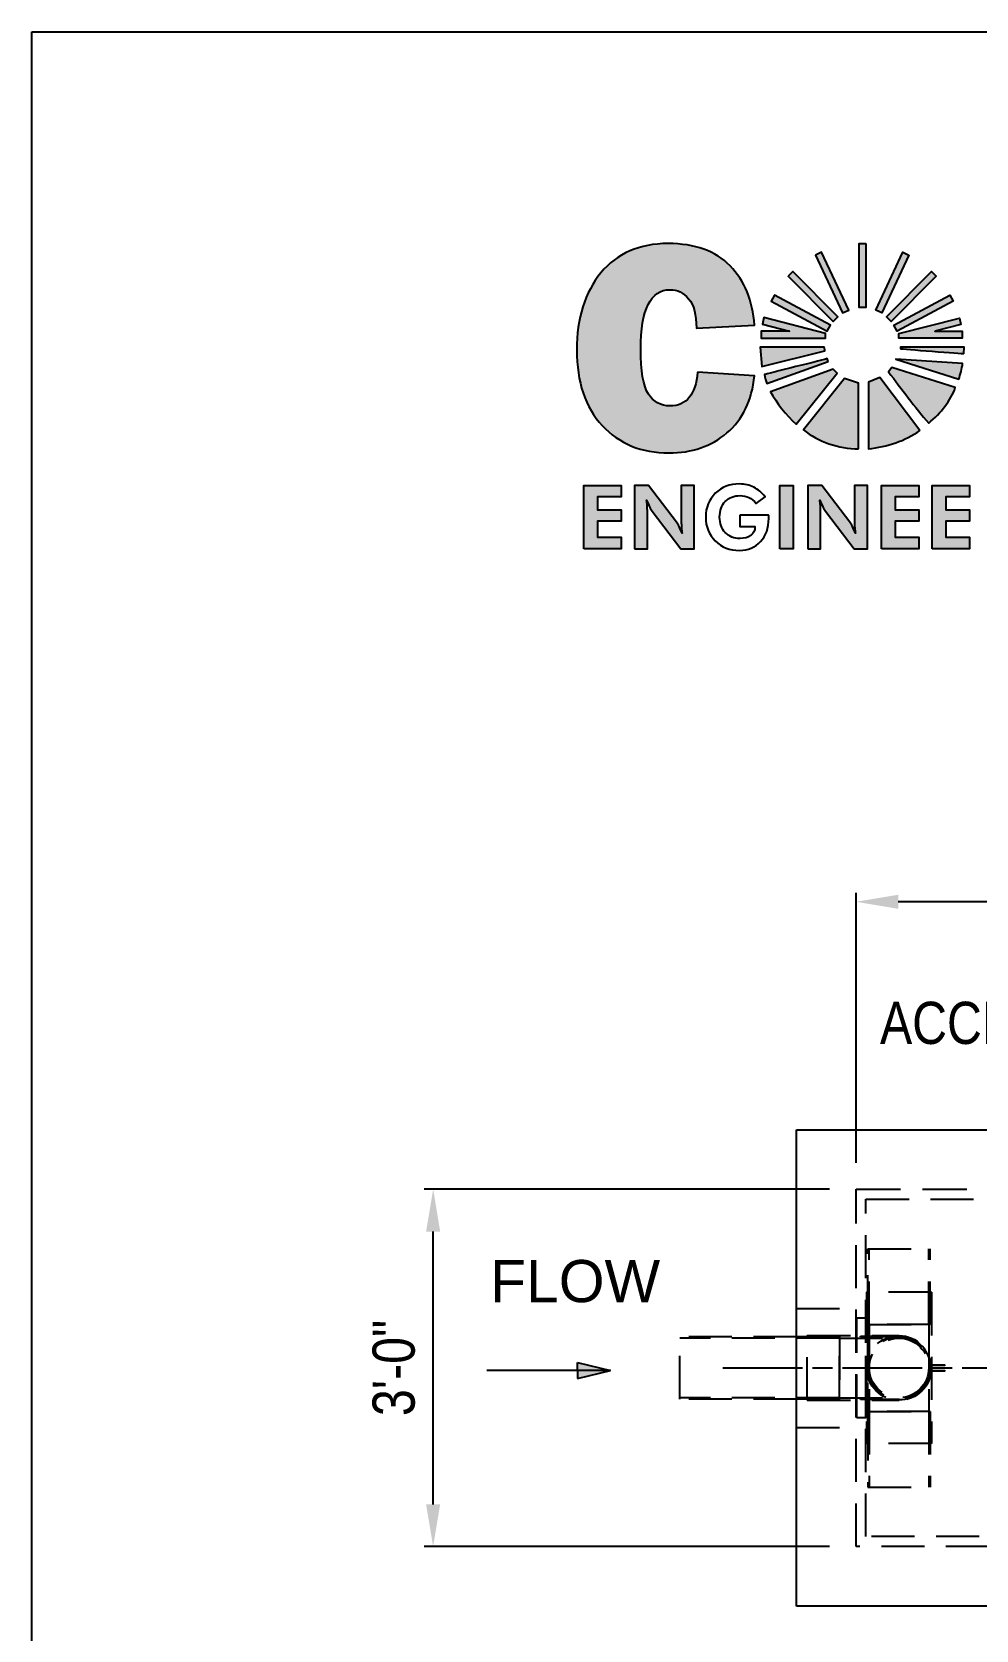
# Model space of a CAD drawing. Extents: x 0 to 216, y -5 to 280.
# Drawn here: x 0 to 53.3, y 189.8 to 280 of the extents above; entities that cross this region are included whole.
import ezdxf

# ---------------------------------------------------------------- set-up
doc = ezdxf.new("R2010")
doc.units = 0
doc.header["$LTSCALE"] = 10
doc.header["$MEASUREMENT"] = 0
doc.header["$PDMODE"] = 35
doc.linetypes.add('CHAIN', pattern=[0.7087, 0.4724, -0.0591, 0.1181, -0.0591])
doc.linetypes.add('HIDDEN2', pattern=[0.1875, 0.125, -0.0625])
doc.layers.get('Defpoints').update_dxf_attribs({"linetype": 'CONTINUOUS'})
for name, color, linetype in [('2628-LOGO$0$CADdetails-9-EXTRAFINE', 9, 'CONTINUOUS'), ('2628-LOGO$0$CADdetails-FRAME', 7, 'CONTINUOUS'), ('CADdetails-1-FINE', 1, 'CONTINUOUS'), ('CADdetails-7-VERYFINE', 7, 'CONTINUOUS'), ('CADdetails-9-EXTRAFINE', 9, 'CONTINUOUS')]:
    doc.layers.add(name, color=color, linetype=linetype)
doc.styles.add('CADdetails-DIMENSIONS', font='ARIALN.TTF', dxfattribs={"height": 2.38})
doc.styles.add('CADdetails-NOTES', font='ARIALN.TTF', dxfattribs={"height": 2.38})
doc.dimstyles.new('CADdetails-DIM', dxfattribs={"dimtxt": 2.38, "dimasz": 2.38, "dimexe": 0.5, "dimexo": 1.5, "dimgap": 1, "dimtad": 1, "dimzin": 0, "dimdsep": 46, "dimtxsty": 'CADdetails-DIMENSIONS', "dimcen": 1, "dimclrd": 256, "dimclre": 256, "dimclrt": 256, "dimadec": 0, "dimazin": 0, "dimtfac": 1, "dimtofl": 0, "dimtmove": 0, "dimatfit": 3, "dimfxl": 1, "dimtolj": 1, "dimtzin": 0, "dimarcsym": 0})

# ---------------------------------------------------------------- blocks, each defined once
blk = doc.blocks.new('2628-LOGO')
at = {"layer": '2628-LOGO$0$CADdetails-9-EXTRAFINE', "true_color": 0x024385}
h = blk.add_hatch(color=156, dxfattribs=at)
h.dxf.hatch_style = 2
h.set_gradient(color1=(2, 67, 133), color2=(2, 67, 133), name='INVCYLINDER')
edge = h.paths.add_edge_path()
edge.add_spline(control_points=[(36.033, 265.491), (36.429, 265.491), (36.776, 265.32), (37.07, 264.98)], knot_values=[11, 11, 11, 11, 12, 12, 12, 12], degree=3, periodic=0)
edge.add_spline(control_points=[(37.07, 264.98), (37.364, 264.637), (37.511, 264.083), (37.511, 263.316)], knot_values=[10, 10, 10, 10, 11, 11, 11, 11], degree=3, periodic=0)
edge.add_spline(control_points=[(37.511, 263.316), (37.511, 263.316), (40.794, 263.492), (40.794, 263.492)], knot_values=[9.00001, 9.00001, 9.00001, 9.00001, 10, 10, 10, 10], degree=3, periodic=0)
edge.add_spline(control_points=[(40.794, 263.492), (40.688, 264.881), (40.228, 265.995), (39.413, 266.835)], knot_values=[8, 8, 8, 8, 9, 9, 9, 9], degree=3, periodic=0)
edge.add_spline(control_points=[(39.413, 266.835), (38.599, 267.674), (37.433, 268.094), (35.915, 268.094)], knot_values=[7, 7, 7, 7, 8, 8, 8, 8], degree=3, periodic=0)
edge.add_spline(control_points=[(35.915, 268.094), (34.292, 268.094), (33.026, 267.543), (32.119, 266.44)], knot_values=[6, 6, 6, 6, 7, 7, 7, 7], degree=3, periodic=0)
edge.add_spline(control_points=[(32.119, 266.44), (31.212, 265.337), (30.759, 263.887), (30.759, 262.09)], knot_values=[5, 5, 5, 5, 6, 6, 6, 6], degree=3, periodic=0)
edge.add_spline(control_points=[(30.759, 262.09), (30.759, 260.276), (31.238, 258.854), (32.195, 257.825)], knot_values=[4, 4, 4, 4, 5, 5, 5, 5], degree=3, periodic=0)
edge.add_spline(control_points=[(32.195, 257.825), (33.152, 256.794), (34.409, 256.279), (35.965, 256.279)], knot_values=[3, 3, 3, 3, 4, 4, 4, 4], degree=3, periodic=0)
edge.add_spline(control_points=[(35.965, 256.279), (37.259, 256.279), (38.35, 256.653), (39.236, 257.404)], knot_values=[2, 2, 2, 2, 3, 3, 3, 3], degree=3, periodic=0)
edge.add_spline(control_points=[(39.236, 257.404), (40.123, 258.155), (40.643, 259.232), (40.794, 260.638)], knot_values=[1, 1, 1, 1, 2, 2, 2, 2], degree=3, periodic=0)
edge.add_spline(control_points=[(40.794, 260.638), (40.794, 260.638), (37.577, 260.83), (37.577, 260.83)], knot_values=[0.00001, 0.00001, 0.00001, 0.00001, 1, 1, 1, 1], degree=3, periodic=0)
edge.add_spline(control_points=[(37.577, 260.83), (37.466, 259.565), (36.946, 258.932), (36.017, 258.932)], knot_values=[15, 15, 15, 15, 16, 16, 16, 16], degree=3, periodic=0)
edge.add_spline(control_points=[(36.017, 258.932), (35.495, 258.932), (35.092, 259.156), (34.802, 259.604)], knot_values=[14, 14, 14, 14, 15, 15, 15, 15], degree=3, periodic=0)
edge.add_spline(control_points=[(34.802, 259.604), (34.513, 260.052), (34.37, 260.901), (34.37, 262.149)], knot_values=[13, 13, 13, 13, 14, 14, 14, 14], degree=3, periodic=0)
edge.add_spline(control_points=[(34.37, 262.149), (34.37, 264.376), (34.925, 265.491), (36.033, 265.491)], knot_values=[12, 12, 12, 12, 13, 13, 13, 13], degree=3, periodic=0)
at = {"layer": '2628-LOGO$0$CADdetails-9-EXTRAFINE', "true_color": 0x387c2b}
h = blk.add_hatch(color=97, dxfattribs=at)
h.set_gradient(color1=(56, 124, 43), color2=(56, 124, 43), tint=1, name='INVCYLINDER')
h.paths.add_polyline_path([(42.775, 263.11), (41.173, 263.11), (41.173, 262.725), (44.804, 262.725), (44.804, 262.987), (41.326, 263.878), (41.239, 263.501)])
h.paths.add_polyline_path([(41.74, 264.809), (44.901, 263.11), (45.079, 263.453), (41.917, 265.147)])
h.paths.add_polyline_path([(42.694, 266.219), (45.224, 263.658), (45.491, 263.927), (42.961, 266.487)])
h.paths.add_polyline_path([(44.23, 267.412), (45.767, 264.141), (46.113, 264.304), (44.569, 267.576)])
h.paths.add_polyline_path([(50.965, 263.11), (52.518, 263.11), (52.518, 262.725), (48.936, 262.725), (48.936, 262.987), (52.357, 263.853), (52.444, 263.486)])
h.paths.add_polyline_path([(51.999, 264.809), (48.839, 263.11), (48.661, 263.453), (51.821, 265.147)])
h.paths.add_polyline_path([(51.054, 266.219), (48.516, 263.658), (48.247, 263.927), (50.78, 266.487)])
h.paths.add_polyline_path([(49.509, 267.412), (47.973, 264.141), (47.634, 264.304), (49.171, 267.576)])
h.paths.add_polyline_path([(47.084, 268.059), (47.084, 264.443), (46.704, 264.443), (46.704, 268.059)])
edge = h.paths.add_edge_path()
edge.add_spline(control_points=[(46.664, 256.474), (45.524, 256.483), (44.391, 256.876), (43.55, 257.547), (43.55, 257.547), (45.863, 260.435), (45.863, 260.435), (45.863, 260.435), (46.664, 260.18), (46.664, 260.18), (46.664, 260.18), (46.664, 256.474), (46.664, 256.474), (46.664, 256.474), (46.664, 256.474), (46.664, 256.474)], knot_values=[0, 0, 0, 0, 1, 1, 1, 2, 2, 2, 3, 3, 3, 4, 4, 4, 5, 5, 5, 5], degree=3, periodic=0)
edge = h.paths.add_edge_path()
edge.add_spline(control_points=[(50.125, 257.507), (49.283, 256.933), (48.306, 256.566), (47.22, 256.483), (47.22, 256.483), (47.22, 260.239), (47.22, 260.239), (47.22, 260.239), (47.86, 260.492), (47.86, 260.492), (47.86, 260.492), (50.125, 257.507), (50.125, 257.507), (50.125, 257.507), (50.125, 257.507), (50.125, 257.507)], knot_values=[0, 0, 0, 0, 1, 1, 1, 2, 2, 2, 3, 3, 3, 4, 4, 4, 5, 5, 5, 5], degree=3, periodic=0)
edge = h.paths.add_edge_path()
edge.add_spline(control_points=[(45.451, 260.737), (45.451, 260.737), (43.138, 257.867), (43.138, 257.867), (42.572, 258.366), (42.037, 259.06), (41.699, 259.698), (41.699, 259.698), (45.224, 260.966), (45.224, 260.966), (45.224, 260.966), (45.451, 260.737), (45.451, 260.737), (45.451, 260.737), (45.451, 260.737), (45.451, 260.737)], knot_values=[0, 0, 0, 0, 1, 1, 1, 2, 2, 2, 3, 3, 3, 4, 4, 4, 5, 5, 5, 5], degree=3, periodic=0)
edge = h.paths.add_edge_path()
edge.add_spline(control_points=[(52.128, 259.928), (51.87, 259.199), (51.322, 258.504), (50.626, 257.931), (49.832, 258.807), (49.098, 259.871), (48.354, 260.819), (48.354, 260.819), (48.54, 261.073), (48.54, 261.073), (48.54, 261.073), (52.128, 259.928), (52.128, 259.928), (52.128, 259.928), (52.128, 259.928), (52.128, 259.928)], knot_values=[0, 0, 0, 0, 1, 1, 1, 2, 2, 2, 3, 3, 3, 4, 4, 4, 5, 5, 5, 5], degree=3, periodic=0)
edge = h.paths.add_edge_path()
edge.add_spline(control_points=[(44.959, 261.4), (44.959, 261.4), (41.489, 260.166), (41.489, 260.166), (41.424, 260.295), (41.383, 260.483), (41.351, 260.664), (41.343, 260.664), (44.901, 261.563), (44.901, 261.563), (44.901, 261.563), (44.959, 261.4), (44.959, 261.4), (44.959, 261.4), (44.959, 261.4), (44.959, 261.4)], knot_values=[0, 0, 0, 0, 1, 1, 1, 2, 2, 2, 3, 3, 3, 4, 4, 4, 5, 5, 5, 5], degree=3, periodic=0)
edge = h.paths.add_edge_path()
edge.add_spline(control_points=[(52.541, 261.284), (52.508, 260.998), (52.404, 260.678), (52.332, 260.403), (52.332, 260.403), (48.774, 261.539), (48.774, 261.539), (48.774, 261.539), (52.541, 261.284), (52.541, 261.284), (52.541, 261.284), (52.541, 261.284), (52.541, 261.284)], knot_values=[0, 0, 0, 0, 1, 1, 1, 2, 2, 2, 3, 3, 3, 4, 4, 4, 4], degree=3, periodic=0)
edge = h.paths.add_edge_path()
edge.add_spline(control_points=[(44.73, 262.209), (44.739, 262.209), (44.756, 262.063), (44.764, 261.997), (44.764, 261.997), (41.205, 261.113), (41.205, 261.113), (41.205, 261.113), (41.108, 262.209), (41.108, 262.209), (41.117, 262.209), (44.73, 262.209), (44.73, 262.209), (44.73, 262.209), (44.73, 262.209), (44.73, 262.209)], knot_values=[0, 0, 0, 0, 1, 1, 1, 2, 2, 2, 3, 3, 3, 4, 4, 4, 5, 5, 5, 5], degree=3, periodic=0)
edge = h.paths.add_edge_path()
edge.add_spline(control_points=[(52.607, 261.842), (52.607, 261.842), (49.04, 262.111), (49.04, 262.128), (49.04, 262.128), (49.032, 262.209), (49.032, 262.209), (49.032, 262.209), (52.622, 262.209), (52.622, 262.209), (52.622, 262.209), (52.607, 261.842), (52.607, 261.842), (52.607, 261.842), (52.607, 261.842), (52.607, 261.842)], knot_values=[0, 0, 0, 0, 1, 1, 1, 2, 2, 2, 3, 3, 3, 4, 4, 4, 5, 5, 5, 5], degree=3, periodic=0)
at = {"layer": '2628-LOGO$0$CADdetails-9-EXTRAFINE', "true_color": 0x024385}
h = blk.add_hatch(color=156, dxfattribs=at)
h.dxf.hatch_style = 2
h.set_gradient(color1=(2, 67, 133), color2=(2, 67, 133), name='INVCYLINDER')
h.paths.add_polyline_path([(31.159, 250.837), (31.159, 254.412), (33.264, 254.412), (33.264, 253.767), (31.923, 253.767), (31.923, 253.032), (33.264, 253.032), (33.264, 252.383), (31.923, 252.383), (31.923, 251.487), (33.264, 251.487), (33.264, 250.837)])
h = blk.add_hatch(color=156, dxfattribs=at)
h.dxf.hatch_style = 2
h.set_gradient(color1=(2, 67, 133), color2=(2, 67, 133), name='INVCYLINDER')
edge = h.paths.add_edge_path()
edge.add_spline(control_points=[(37.388, 250.837), (37.388, 250.837), (37.388, 250.837), (36.638, 250.837), (36.638, 250.837), (36.638, 250.837), (35.012, 252.957), (35.012, 252.957), (34.967, 253.015), (34.917, 253.098), (34.863, 253.204), (34.809, 253.311), (34.753, 253.438), (34.692, 253.586), (34.71, 253.484), (34.723, 253.38), (34.731, 253.275), (34.739, 253.17), (34.744, 253.038), (34.744, 252.878), (34.744, 252.878), (34.744, 250.837), (34.744, 250.837), (34.744, 250.837), (34.013, 250.837), (34.013, 250.837), (34.013, 250.837), (34.013, 254.412), (34.013, 254.412), (34.013, 254.412), (34.807, 254.412), (34.807, 254.412), (34.807, 254.412), (36.389, 252.332), (36.389, 252.332), (36.435, 252.273), (36.485, 252.19), (36.539, 252.084), (36.594, 251.977), (36.65, 251.851), (36.709, 251.706), (36.691, 251.812), (36.678, 251.917), (36.67, 252.021), (36.662, 252.126), (36.658, 252.256), (36.658, 252.412), (36.658, 252.412), (36.658, 254.412), (36.658, 254.412), (36.658, 254.412), (37.388, 254.412), (37.388, 254.412), (37.388, 254.412), (37.388, 250.837), (37.388, 250.837), (37.388, 250.837)], knot_values=[0, 0, 0, 0, 0.5, 0.5, 1, 1, 1, 2, 2, 2, 3, 3, 3, 4, 4, 4, 5, 5, 5, 6, 6, 6, 7, 7, 7, 8, 8, 8, 9, 9, 9, 10, 10, 10, 11, 11, 11, 12, 12, 12, 13, 13, 13, 14, 14, 14, 15, 15, 15, 16, 16, 16, 17, 17, 17, 18, 18, 18, 18], degree=3, periodic=0)
h = blk.add_hatch(color=156, dxfattribs=at)
h.dxf.hatch_style = 2
h.set_gradient(color1=(2, 67, 133), color2=(2, 67, 133), name='INVCYLINDER')
h.paths.add_polyline_path([(42.215, 250.837), (42.215, 254.412), (42.979, 254.412), (42.979, 250.837)])
h = blk.add_hatch(color=156, dxfattribs=at)
h.dxf.hatch_style = 2
h.set_gradient(color1=(2, 67, 133), color2=(2, 67, 133), name='INVCYLINDER')
edge = h.paths.add_edge_path()
edge.add_spline(control_points=[(47.169, 250.837), (47.169, 250.837), (47.169, 250.837), (46.42, 250.837), (46.42, 250.837), (46.42, 250.837), (44.793, 252.957), (44.793, 252.957), (44.748, 253.015), (44.698, 253.098), (44.644, 253.204), (44.591, 253.311), (44.534, 253.438), (44.474, 253.586), (44.491, 253.484), (44.504, 253.38), (44.513, 253.275), (44.521, 253.17), (44.525, 253.038), (44.525, 252.878), (44.525, 252.878), (44.525, 250.837), (44.525, 250.837), (44.525, 250.837), (43.795, 250.837), (43.795, 250.837), (43.795, 250.837), (43.795, 254.412), (43.795, 254.412), (43.795, 254.412), (44.588, 254.412), (44.588, 254.412), (44.588, 254.412), (46.17, 252.332), (46.17, 252.332), (46.216, 252.273), (46.266, 252.19), (46.321, 252.084), (46.375, 251.977), (46.432, 251.851), (46.49, 251.706), (46.472, 251.812), (46.459, 251.917), (46.451, 252.021), (46.443, 252.126), (46.439, 252.256), (46.439, 252.412), (46.439, 252.412), (46.439, 254.412), (46.439, 254.412), (46.439, 254.412), (47.169, 254.412), (47.169, 254.412), (47.169, 254.412), (47.169, 250.837), (47.169, 250.837), (47.169, 250.837)], knot_values=[0, 0, 0, 0, 0.5, 0.5, 1, 1, 1, 2, 2, 2, 3, 3, 3, 4, 4, 4, 5, 5, 5, 6, 6, 6, 7, 7, 7, 8, 8, 8, 9, 9, 9, 10, 10, 10, 11, 11, 11, 12, 12, 12, 13, 13, 13, 14, 14, 14, 15, 15, 15, 16, 16, 16, 17, 17, 17, 18, 18, 18, 18], degree=3, periodic=0)
h = blk.add_hatch(color=156, dxfattribs=at)
h.dxf.hatch_style = 2
h.set_gradient(color1=(2, 67, 133), color2=(2, 67, 133), name='INVCYLINDER')
h.paths.add_polyline_path([(47.965, 250.837), (47.965, 254.412), (50.07, 254.412), (50.07, 253.767), (48.729, 253.767), (48.729, 253.032), (50.07, 253.032), (50.07, 252.383), (48.729, 252.383), (48.729, 251.487), (50.07, 251.487), (50.07, 250.837)])
h = blk.add_hatch(color=156, dxfattribs=at)
h.dxf.hatch_style = 2
h.set_gradient(color1=(2, 67, 133), color2=(2, 67, 133), name='INVCYLINDER')
h.paths.add_polyline_path([(50.819, 250.837), (50.819, 254.412), (52.924, 254.412), (52.924, 253.767), (51.584, 253.767), (51.584, 253.032), (52.924, 253.032), (52.924, 252.383), (51.584, 252.383), (51.584, 251.487), (52.924, 251.487), (52.924, 250.837)])
at = {"layer": '2628-LOGO$0$CADdetails-9-EXTRAFINE', "color": 97, "true_color": 0x387c2b}
for points in [[(47.084, 268.059), (47.084, 264.443), (46.704, 264.443), (46.704, 268.059), (47.084, 268.059), (47.084, 268.059)], [(44.23, 267.412), (45.767, 264.141), (46.113, 264.304), (44.569, 267.576), (44.23, 267.412), (44.23, 267.412)], [(49.509, 267.412), (47.973, 264.141), (47.634, 264.304), (49.171, 267.576), (49.509, 267.412), (49.509, 267.412)], [(42.694, 266.219), (45.224, 263.658), (45.491, 263.927), (42.961, 266.487), (42.694, 266.219), (42.694, 266.219)], [(51.054, 266.219), (48.516, 263.658), (48.247, 263.927), (50.78, 266.487), (51.054, 266.219), (51.054, 266.219)], [(41.74, 264.809), (44.901, 263.11), (45.079, 263.453), (41.917, 265.147), (41.74, 264.809), (41.74, 264.809)], [(51.999, 264.809), (48.839, 263.11), (48.661, 263.453), (51.821, 265.147), (51.999, 264.809), (51.999, 264.809)], [(42.775, 263.11), (41.173, 263.11), (41.173, 262.725), (44.804, 262.725), (44.804, 262.987), (41.326, 263.878), (41.239, 263.501), (42.775, 263.11), (42.775, 263.11)], [(50.965, 263.11), (52.518, 263.11), (52.518, 262.725), (48.936, 262.725), (48.936, 262.987), (52.357, 263.853), (52.444, 263.486), (50.965, 263.11), (50.965, 263.11)]]:
    blk.add_lwpolyline(points, dxfattribs=at)
at = {"layer": '2628-LOGO$0$CADdetails-9-EXTRAFINE', "color": 156, "true_color": 0x024385}
for points in [[(31.159, 250.837), (31.159, 254.412), (33.264, 254.412), (33.264, 253.767), (31.923, 253.767), (31.923, 253.032), (33.264, 253.032), (33.264, 252.383), (31.923, 252.383), (31.923, 251.487), (33.264, 251.487), (33.264, 250.837), (31.159, 250.837)], [(42.215, 250.837), (42.215, 254.412), (42.979, 254.412), (42.979, 250.837), (42.215, 250.837)], [(47.965, 250.837), (47.965, 254.412), (50.07, 254.412), (50.07, 253.767), (48.729, 253.767), (48.729, 253.032), (50.07, 253.032), (50.07, 252.383), (48.729, 252.383), (48.729, 251.487), (50.07, 251.487), (50.07, 250.837), (47.965, 250.837)], [(50.819, 250.837), (50.819, 254.412), (52.924, 254.412), (52.924, 253.767), (51.584, 253.767), (51.584, 253.032), (52.924, 253.032), (52.924, 252.383), (51.584, 252.383), (51.584, 251.487), (52.924, 251.487), (52.924, 250.837), (50.819, 250.837)]]:
    blk.add_lwpolyline(points, dxfattribs=at)
for points, knots in [([(37.577, 260.795), (37.577, 260.795), (40.794, 260.602), (40.794, 260.602), (40.643, 259.196), (40.123, 258.119), (39.236, 257.369), (38.35, 256.617), (37.259, 256.243), (35.965, 256.243), (34.409, 256.243), (33.152, 256.758), (32.195, 257.789), (31.238, 258.818), (30.759, 260.24), (30.759, 262.054), (30.759, 263.852), (31.212, 265.301), (32.119, 266.404), (33.026, 267.507), (34.292, 268.059), (35.915, 268.059), (37.433, 268.059), (38.599, 267.639), (39.413, 266.799), (40.228, 265.959), (40.688, 264.845), (40.794, 263.456), (40.794, 263.456), (37.511, 263.281), (37.511, 263.281), (37.511, 264.047), (37.364, 264.601), (37.07, 264.944), (36.776, 265.285), (36.429, 265.455), (36.033, 265.455), (34.925, 265.455), (34.37, 264.341), (34.37, 262.114), (34.37, 260.865), (34.513, 260.016), (34.802, 259.568), (35.092, 259.12), (35.495, 258.896), (36.017, 258.896), (36.946, 258.896), (37.466, 259.53), (37.577, 260.795)], [0, 0, 0, 0, 1, 1, 1, 2, 2, 2, 3, 3, 3, 4, 4, 4, 5, 5, 5, 6, 6, 6, 7, 7, 7, 8, 8, 8, 9, 9, 9, 10, 10, 10, 11, 11, 11, 12, 12, 12, 13, 13, 13, 14, 14, 14, 15, 15, 15, 16, 16, 16, 16]), ([(34.013, 250.837), (34.013, 250.837), (34.013, 254.412), (34.013, 254.412), (34.013, 254.412), (34.807, 254.412), (34.807, 254.412), (34.807, 254.412), (36.389, 252.332), (36.389, 252.332), (36.435, 252.273), (36.485, 252.19), (36.539, 252.084), (36.594, 251.977), (36.65, 251.851), (36.709, 251.706), (36.691, 251.812), (36.678, 251.917), (36.67, 252.021), (36.662, 252.126), (36.658, 252.256), (36.658, 252.412), (36.658, 252.412), (36.658, 254.412), (36.658, 254.412), (36.658, 254.412), (37.388, 254.412), (37.388, 254.412), (37.388, 254.412), (37.388, 250.837), (37.388, 250.837), (37.388, 250.837), (36.638, 250.837), (36.638, 250.837), (36.638, 250.837), (35.012, 252.957), (35.012, 252.957), (34.967, 253.015), (34.917, 253.098), (34.863, 253.204), (34.809, 253.311), (34.753, 253.438), (34.692, 253.586), (34.71, 253.484), (34.723, 253.38), (34.731, 253.275), (34.739, 253.17), (34.744, 253.038), (34.744, 252.878), (34.744, 252.878), (34.744, 250.837), (34.744, 250.837), (34.744, 250.837), (34.013, 250.837), (34.013, 250.837)], [0, 0, 0, 0, 1, 1, 1, 2, 2, 2, 3, 3, 3, 4, 4, 4, 5, 5, 5, 6, 6, 6, 7, 7, 7, 8, 8, 8, 9, 9, 9, 10, 10, 10, 11, 11, 11, 12, 12, 12, 13, 13, 13, 14, 14, 14, 15, 15, 15, 16, 16, 16, 17, 17, 17, 18, 18, 18, 18]), ([(39.959, 252.722), (39.959, 252.722), (41.587, 252.722), (41.587, 252.722), (41.591, 252.701), (41.593, 252.678), (41.594, 252.654), (41.595, 252.629), (41.595, 252.592), (41.595, 252.542), (41.595, 252.006), (41.442, 251.572), (41.136, 251.24), (40.83, 250.908), (40.434, 250.742), (39.949, 250.742), (39.394, 250.742), (38.937, 250.919), (38.577, 251.273), (38.217, 251.627), (38.037, 252.077), (38.037, 252.622), (38.037, 253.163), (38.218, 253.609), (38.579, 253.963), (38.941, 254.316), (39.397, 254.492), (39.949, 254.492), (40.241, 254.492), (40.508, 254.431), (40.75, 254.309), (40.993, 254.187), (41.209, 254.005), (41.399, 253.762), (41.399, 253.762), (40.884, 253.382), (40.884, 253.382), (40.756, 253.541), (40.621, 253.656), (40.479, 253.727), (40.337, 253.798), (40.174, 253.833), (39.988, 253.833), (39.635, 253.833), (39.353, 253.723), (39.141, 253.504), (38.929, 253.284), (38.824, 252.99), (38.824, 252.622), (38.824, 252.261), (38.93, 251.969), (39.142, 251.747), (39.355, 251.525), (39.632, 251.413), (39.974, 251.413), (40.224, 251.413), (40.428, 251.472), (40.584, 251.591), (40.74, 251.709), (40.818, 251.863), (40.818, 252.053), (40.818, 252.053), (40.818, 252.092), (40.818, 252.092), (40.818, 252.092), (39.959, 252.092), (39.959, 252.092), (39.959, 252.092), (39.959, 252.722), (39.959, 252.722)], [0, 0, 0, 0, 1, 1, 1, 2, 2, 2, 3, 3, 3, 4, 4, 4, 5, 5, 5, 6, 6, 6, 7, 7, 7, 8, 8, 8, 9, 9, 9, 10, 10, 10, 11, 11, 11, 12, 12, 12, 13, 13, 13, 14, 14, 14, 15, 15, 15, 16, 16, 16, 17, 17, 17, 18, 18, 18, 19, 19, 19, 20, 20, 20, 21, 21, 21, 22, 22, 22, 23, 23, 23, 23]), ([(43.795, 250.837), (43.795, 250.837), (43.795, 254.412), (43.795, 254.412), (43.795, 254.412), (44.588, 254.412), (44.588, 254.412), (44.588, 254.412), (46.17, 252.332), (46.17, 252.332), (46.216, 252.273), (46.266, 252.19), (46.321, 252.084), (46.375, 251.977), (46.432, 251.851), (46.49, 251.706), (46.472, 251.812), (46.459, 251.917), (46.451, 252.021), (46.443, 252.126), (46.439, 252.256), (46.439, 252.412), (46.439, 252.412), (46.439, 254.412), (46.439, 254.412), (46.439, 254.412), (47.169, 254.412), (47.169, 254.412), (47.169, 254.412), (47.169, 250.837), (47.169, 250.837), (47.169, 250.837), (46.42, 250.837), (46.42, 250.837), (46.42, 250.837), (44.793, 252.957), (44.793, 252.957), (44.748, 253.015), (44.698, 253.098), (44.644, 253.204), (44.591, 253.311), (44.534, 253.438), (44.474, 253.586), (44.491, 253.484), (44.504, 253.38), (44.513, 253.275), (44.521, 253.17), (44.525, 253.038), (44.525, 252.878), (44.525, 252.878), (44.525, 250.837), (44.525, 250.837), (44.525, 250.837), (43.795, 250.837), (43.795, 250.837)], [0, 0, 0, 0, 1, 1, 1, 2, 2, 2, 3, 3, 3, 4, 4, 4, 5, 5, 5, 6, 6, 6, 7, 7, 7, 8, 8, 8, 9, 9, 9, 10, 10, 10, 11, 11, 11, 12, 12, 12, 13, 13, 13, 14, 14, 14, 15, 15, 15, 16, 16, 16, 17, 17, 17, 18, 18, 18, 18])]:
    blk.add_open_spline(points, degree=3, knots=knots, dxfattribs=at)
at = {"layer": '2628-LOGO$0$CADdetails-9-EXTRAFINE', "color": 97, "true_color": 0x387c2b}
for points, knots in [([(44.73, 262.209), (44.739, 262.209), (44.756, 262.063), (44.764, 261.997), (44.764, 261.997), (41.205, 261.113), (41.205, 261.113), (41.205, 261.113), (41.108, 262.209), (41.108, 262.209), (41.117, 262.209), (44.73, 262.209), (44.73, 262.209), (44.73, 262.209), (44.73, 262.209), (44.73, 262.209)], [0, 0, 0, 0, 1, 1, 1, 2, 2, 2, 3, 3, 3, 4, 4, 4, 5, 5, 5, 5]), ([(44.959, 261.4), (44.959, 261.4), (41.489, 260.166), (41.489, 260.166), (41.424, 260.295), (41.383, 260.483), (41.351, 260.664), (41.343, 260.664), (44.901, 261.563), (44.901, 261.563), (44.901, 261.563), (44.959, 261.4), (44.959, 261.4), (44.959, 261.4), (44.959, 261.4), (44.959, 261.4)], [0, 0, 0, 0, 1, 1, 1, 2, 2, 2, 3, 3, 3, 4, 4, 4, 5, 5, 5, 5]), ([(52.607, 261.842), (52.607, 261.842), (49.04, 262.111), (49.04, 262.128), (49.04, 262.128), (49.032, 262.209), (49.032, 262.209), (49.032, 262.209), (52.622, 262.209), (52.622, 262.209), (52.622, 262.209), (52.607, 261.842), (52.607, 261.842), (52.607, 261.842), (52.607, 261.842), (52.607, 261.842)], [0, 0, 0, 0, 1, 1, 1, 2, 2, 2, 3, 3, 3, 4, 4, 4, 5, 5, 5, 5]), ([(45.451, 260.737), (45.451, 260.737), (43.138, 257.867), (43.138, 257.867), (42.572, 258.366), (42.037, 259.06), (41.699, 259.698), (41.699, 259.698), (45.224, 260.966), (45.224, 260.966), (45.224, 260.966), (45.451, 260.737), (45.451, 260.737), (45.451, 260.737), (45.451, 260.737), (45.451, 260.737)], [0, 0, 0, 0, 1, 1, 1, 2, 2, 2, 3, 3, 3, 4, 4, 4, 5, 5, 5, 5]), ([(52.128, 259.928), (51.87, 259.199), (51.322, 258.504), (50.626, 257.931), (49.832, 258.807), (49.098, 259.871), (48.354, 260.819), (48.354, 260.819), (48.54, 261.073), (48.54, 261.073), (48.54, 261.073), (52.128, 259.928), (52.128, 259.928), (52.128, 259.928), (52.128, 259.928), (52.128, 259.928)], [0, 0, 0, 0, 1, 1, 1, 2, 2, 2, 3, 3, 3, 4, 4, 4, 5, 5, 5, 5]), ([(52.541, 261.284), (52.508, 260.998), (52.404, 260.678), (52.332, 260.403), (52.332, 260.403), (48.774, 261.539), (48.774, 261.539), (48.774, 261.539), (52.541, 261.284), (52.541, 261.284), (52.541, 261.284), (52.541, 261.284), (52.541, 261.284)], [0, 0, 0, 0, 1, 1, 1, 2, 2, 2, 3, 3, 3, 4, 4, 4, 4]), ([(46.664, 256.474), (45.524, 256.483), (44.391, 256.876), (43.55, 257.547), (43.55, 257.547), (45.863, 260.435), (45.863, 260.435), (45.863, 260.435), (46.664, 260.18), (46.664, 260.18), (46.664, 260.18), (46.664, 256.474), (46.664, 256.474), (46.664, 256.474), (46.664, 256.474), (46.664, 256.474)], [0, 0, 0, 0, 1, 1, 1, 2, 2, 2, 3, 3, 3, 4, 4, 4, 5, 5, 5, 5]), ([(50.125, 257.507), (49.283, 256.933), (48.306, 256.566), (47.22, 256.483), (47.22, 256.483), (47.22, 260.239), (47.22, 260.239), (47.22, 260.239), (47.86, 260.492), (47.86, 260.492), (47.86, 260.492), (50.125, 257.507), (50.125, 257.507), (50.125, 257.507), (50.125, 257.507), (50.125, 257.507)], [0, 0, 0, 0, 1, 1, 1, 2, 2, 2, 3, 3, 3, 4, 4, 4, 5, 5, 5, 5])]:
    blk.add_open_spline(points, degree=3, knots=knots, dxfattribs=at)
at = {"layer": '2628-LOGO$0$CADdetails-FRAME'}
for p, q in [((0, 0), (0, 280)), ((0, 280), (216, 280))]:
    blk.add_line(p, q, dxfattribs=at)
blk = doc.blocks.new('*D17')
at = {"layer": 'CADdetails-7-VERYFINE', "lineweight": -2, "transparency": 16777216}
for p, q in [((45.025, 214.684), (22.149, 214.684)), ((22.649, 196.904), (22.649, 212.304)), ((45.025, 194.524), (22.149, 194.524))]:
    blk.add_line(p, q, dxfattribs=at)
at = {"layer": 'CADdetails-7-VERYFINE', "transparency": 16777216}
for points in [[(22.253, 212.304), (23.046, 212.304), (22.649, 214.684)], [(22.253, 196.904), (23.046, 196.904), (22.649, 194.524)]]:
    blk.add_solid(points, dxfattribs=at)
at = {"layer": 'Defpoints', "color": 0, "transparency": 16777216}
for p in [(22.649, 214.684), (46.525, 214.684), (46.525, 194.524)]:
    blk.add_point(p, dxfattribs=at)
at = {"layer": 'CADdetails-7-VERYFINE', "transparency": 16777216, "insert": (20.434, 204.604), "char_height": 2.38, "attachment_point": 5, "rotation": 90, "style": 'CADdetails-DIMENSIONS'}
blk.add_mtext('\\A1;3\'-0"', dxfattribs=at)
blk = doc.blocks.new('*D18')
at = {"layer": 'CADdetails-7-VERYFINE', "lineweight": -2, "transparency": 16777216}
for p, q in [((46.525, 216.184), (46.525, 231.413)), ((84.465, 230.913), (48.905, 230.913)), ((86.845, 216.184), (86.845, 231.413))]:
    blk.add_line(p, q, dxfattribs=at)
at = {"layer": 'CADdetails-7-VERYFINE', "transparency": 16777216}
for points in [[(48.905, 231.309), (48.905, 230.516), (46.525, 230.913)], [(84.465, 231.309), (84.465, 230.516), (86.845, 230.913)]]:
    blk.add_solid(points, dxfattribs=at)
at = {"layer": 'Defpoints', "color": 0, "transparency": 16777216}
for p in [(46.525, 230.913), (46.525, 214.684), (86.845, 214.684)]:
    blk.add_point(p, dxfattribs=at)
at = {"layer": 'CADdetails-7-VERYFINE', "transparency": 16777216, "insert": (66.685, 233.128), "char_height": 2.38, "attachment_point": 5, "style": 'CADdetails-DIMENSIONS'}
blk.add_mtext('\\A1;6\'-0"', dxfattribs=at)
blk = doc.blocks.new('*D19')
at = {"layer": 'CADdetails-7-VERYFINE', "lineweight": -2, "transparency": 16777216}
for p, q in [((56.605, 214.504), (56.605, 222.327)), ((76.765, 214.504), (76.765, 222.327)), ((58.985, 221.827), (74.385, 221.827))]:
    blk.add_line(p, q, dxfattribs=at)
at = {"layer": 'CADdetails-7-VERYFINE', "transparency": 16777216}
for points in [[(58.985, 222.223), (58.985, 221.43), (56.605, 221.827)], [(74.385, 222.223), (74.385, 221.43), (76.765, 221.827)]]:
    blk.add_solid(points, dxfattribs=at)
at = {"layer": 'Defpoints', "color": 0, "transparency": 16777216}
for p in [(76.765, 221.827), (56.605, 213.004), (76.765, 213.004)]:
    blk.add_point(p, dxfattribs=at)
at = {"layer": 'CADdetails-7-VERYFINE', "transparency": 16777216, "insert": (60.143, 226.046), "char_height": 2.38, "attachment_point": 5, "style": 'CADdetails-DIMENSIONS'}
blk.add_mtext('\\A1;3\'-0" \\PACCESS OPENING', dxfattribs=at)

msp = doc.modelspace()

# ---------------------------------------------------------------- hatches: boundary and pattern name
at = {"layer": 'CADdetails-9-EXTRAFINE', "ltscale": 2.186723}
for points in [[(32.659, 204.46), (30.799, 204.917), (30.799, 204.46)], [(32.659, 204.46), (30.799, 204.46), (30.799, 204.003)]]:
    msp.add_hatch(color=256, dxfattribs=at).paths.add_polyline_path(points)

# ---------------------------------------------------------------- linework, layer by layer
at = {"layer": 'CADdetails-1-FINE'}
for p, q in [((43.165, 218.044), (90.205, 218.044)), ((43.165, 191.164), (43.165, 218.044)), ((90.205, 191.164), (43.165, 191.164))]:
    msp.add_line(p, q, dxfattribs=at)
at = {"layer": 'CADdetails-9-EXTRAFINE', "linetype": 'HIDDEN2', "ltscale": 1.944622}
for p, q in [((46.525, 194.524), (46.525, 214.684)), ((47.085, 214.124), (86.285, 214.124)), ((47.085, 195.084), (47.085, 214.124)), ((47.197, 211.324), (50.705, 211.324)), ((47.197, 207.404), (47.197, 211.324)), ((47.271, 207.054), (47.271, 211.324)), ((50.631, 207.054), (50.631, 211.324)), ((50.705, 207.054), (50.705, 211.324)), ((50.779, 208.874), (47.123, 208.874)), ((47.123, 208.874), (47.123, 200.334)), ((47.197, 208.874), (47.197, 207.404)), ((50.705, 208.874), (50.705, 207.054)), ((50.779, 208.874), (50.779, 200.334)), ((43.165, 207.964), (46.525, 207.964)), ((46.525, 207.404), (46.595, 207.404)), ((46.56, 201.804), (46.56, 207.404)), ((47.085, 207.404), (46.595, 207.404)), ((47.085, 207.404), (47.197, 207.404)), ((47.085, 206.393), (47.085, 207.404)), ((47.162, 207.404), (47.162, 201.804)), ((47.197, 207.404), (47.197, 206.393)), ((50.705, 207.054), (47.197, 207.054)), ((47.197, 207.054), (50.705, 207.054)), ((47.271, 207.054), (47.271, 202.154)), ((50.631, 207.054), (50.631, 202.154)), ((36.585, 202.85), (36.585, 206.358)), ((43.165, 206.358), (36.585, 206.358)), ((45.591, 206.284), (36.585, 206.284)), ((45.591, 206.358), (43.165, 206.358)), ((43.771, 202.776), (43.771, 206.432)), ((43.771, 206.432), (48.951, 206.432)), ((43.771, 206.358), (45.591, 206.358)), ((45.591, 206.358), (45.591, 202.85)), ((45.591, 202.85), (45.591, 206.358)), ((45.591, 206.284), (48.951, 206.284)), ((46.777, 206.393), (47.085, 206.393)), ((46.777, 206.358), (46.777, 206.393)), ((47.085, 206.358), (46.777, 206.358)), ((47.085, 206.358), (47.085, 206.393)), ((47.085, 206.393), (47.197, 206.393)), ((47.085, 202.85), (47.085, 206.358)), ((47.197, 206.358), (47.085, 206.358)), ((47.197, 206.393), (47.197, 206.358)), ((47.197, 206.393), (48.951, 206.393)), ((47.197, 206.358), (47.197, 202.85)), ((48.951, 206.358), (47.197, 206.358)), ((51.539, 204.744), (50.699, 204.744)), ((50.731, 204.779), (51.539, 204.779)), ((50.979, 204.779), (50.979, 204.744)), ((51.259, 204.779), (51.259, 204.744)), ((51.539, 204.779), (51.539, 204.744)), ((50.699, 204.464), (51.539, 204.464)), ((51.539, 204.429), (50.731, 204.429)), ((50.979, 204.429), (50.979, 204.464)), ((51.259, 204.429), (51.259, 204.464)), ((51.539, 204.464), (51.539, 204.429)), ((45.591, 202.924), (36.585, 202.924)), ((45.591, 202.924), (48.951, 202.924)), ((43.165, 202.85), (36.585, 202.85)), ((45.591, 202.85), (43.165, 202.85)), ((43.771, 202.85), (45.591, 202.85)), ((43.771, 202.776), (48.951, 202.776)), ((46.777, 202.85), (47.085, 202.85)), ((46.777, 202.815), (46.777, 202.85)), ((47.085, 202.815), (46.777, 202.815)), ((47.085, 202.85), (47.197, 202.85)), ((47.085, 202.815), (47.085, 202.85)), ((47.085, 201.804), (47.085, 202.815)), ((47.197, 202.815), (47.085, 202.815)), ((47.197, 202.85), (47.197, 202.815)), ((47.197, 202.85), (48.951, 202.85)), ((47.197, 202.815), (47.197, 201.804)), ((48.951, 202.815), (47.197, 202.815)), ((47.197, 202.154), (50.705, 202.154)), ((50.705, 202.154), (47.197, 202.154)), ((47.271, 202.154), (47.271, 197.884)), ((50.631, 202.154), (50.631, 197.884)), ((50.705, 200.334), (50.705, 202.154)), ((50.705, 202.154), (50.705, 197.884)), ((43.165, 201.244), (46.525, 201.244)), ((46.595, 201.804), (46.525, 201.804)), ((46.595, 201.804), (47.085, 201.804)), ((47.197, 201.804), (47.085, 201.804)), ((47.197, 200.334), (47.197, 201.804)), ((47.197, 201.804), (47.197, 197.884)), ((50.779, 200.334), (47.123, 200.334)), ((47.197, 197.884), (50.705, 197.884)), ((86.285, 195.084), (47.085, 195.084)), ((86.845, 194.524), (46.525, 194.524))]:
    msp.add_line(p, q, dxfattribs=at)
at = {"layer": 'CADdetails-9-EXTRAFINE', "linetype": 'HIDDEN2', "ltscale": 2.00016}
msp.add_line((46.525, 214.684), (86.845, 214.684), dxfattribs=at)
at = {"layer": 'CADdetails-9-EXTRAFINE', "ltscale": 2.186723}
for p, q in [((30.799, 204.46), (30.799, 204.917)), ((30.799, 204.917), (32.659, 204.46)), ((32.659, 204.46), (25.671, 204.46)), ((30.799, 204.003), (32.659, 204.46)), ((30.799, 204.46), (30.799, 204.003))]:
    msp.add_line(p, q, dxfattribs=at)
at = {"layer": 'CADdetails-9-EXTRAFINE', "linetype": 'CHAIN', "ltscale": 0.952448}
msp.add_line((39.009, 204.604), (94.11, 204.604), dxfattribs=at)
at = {"layer": 'CADdetails-9-EXTRAFINE', "linetype": 'HIDDEN2', "ltscale": 1.944622}
for radius in [1.828, 1.754, 1.68]:
    msp.add_circle((48.951, 204.604), radius, dxfattribs=at)
for start, end in [(5.60577, 90), (270, 354.39423)]:
    msp.add_arc((48.951, 204.604), 1.789, start, end, dxfattribs=at)

# ---------------------------------------------------------------- block references
at = {"layer": 'CADdetails-7-VERYFINE'}
msp.add_blockref('2628-LOGO', (0, 0), dxfattribs=at)

# ---------------------------------------------------------------- texts
at = {"layer": 'CADdetails-7-VERYFINE', "insert": (25.861, 210.695), "char_height": 2.38, "width": 215.46989, "attachment_point": 1, "style": 'CADdetails-NOTES'}
msp.add_mtext('{\\fArial|b0|i0|c0|p34;FLOW}', dxfattribs=at)

# ---------------------------------------------------------------- dimensions: what is measured, and where the dimension line sits
at = {"layer": 'CADdetails-7-VERYFINE'}
for base, p1, angle, text, picture, middle in [((46.525, 230.913), (86.845, 214.684), 180, '6\'-0"', '*D18', (66.685, 233.128)), ((22.649, 214.684), (46.525, 194.524), 90, '3\'-0"', '*D17', (20.434, 204.604))]:
    dim = msp.add_linear_dim(base=base, p1=p1, p2=(46.525, 214.684), angle=angle, text=text, dimstyle='CADdetails-DIM', dxfattribs=at)
    dim.commit()
    dim.dimension.update_dxf_attribs({"geometry": picture, "text_midpoint": middle})
dim = msp.add_linear_dim(base=(76.765, 221.827), p1=(56.605, 213.004), p2=(76.765, 213.004), angle=180, text='3\'-0" \\PACCESS OPENING', dimstyle='CADdetails-DIM', dxfattribs=at)
dim.commit()
dim.dimension.update_dxf_attribs({"geometry": '*D19', "text_midpoint": (60.143, 221.827), "dimtype": 160})

doc.saveas('drawing.dxf')
